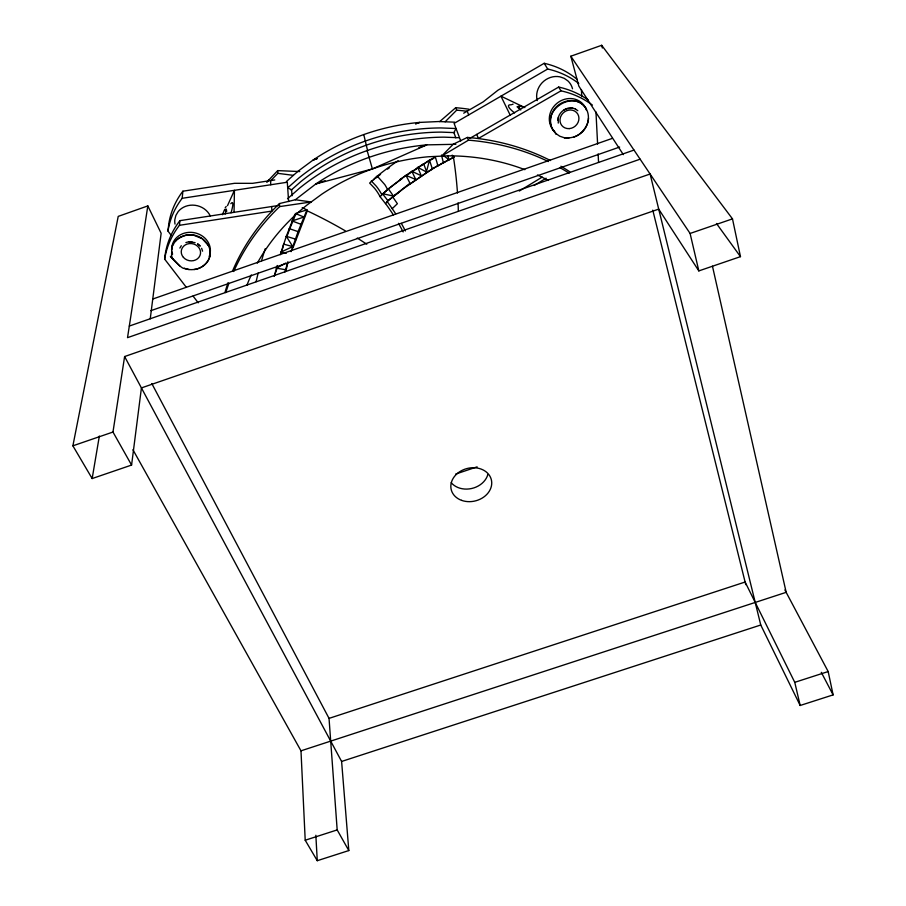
<?xml version="1.0" encoding="UTF-8"?>
<svg xmlns="http://www.w3.org/2000/svg" width="906" height="906" viewBox="0 0 906 906"><rect width="100%" height="100%" fill="white"/><g stroke="black" fill="none" stroke-linecap="round" stroke-linejoin="round"><path stroke-width="1.36" d="M234.042 212.332L234.439 190.317L227.508 205.662M187.701 234.813C182.887 235.526 177.848 237.712 175.062 241.676C178.176 237.723 183.363 235.979 187.701 234.813C199.127 233.34 211.494 242.751 210.101 254.869C208.607 266.681 194.518 272.48 184.144 268.323C181.359 269.999 157.621 242.276 179.682 265.888M189.037 269.512L184.144 268.323M208.607 245.73L202.208 238.708L192.808 234.869M186.183 287.134L164.654 259.116A89.286 79.864 4.3 0 1 179.445 225.311L179.909 220.656L278.255 205.526M171.302 235.481L167.961 231.053A85.73 77.565 5.8 0 1 182.174 198.301L182.887 191.2L234.563 183.306L252.559 183.34L274.767 179.943M164.654 259.116L165.22 254.269A88.675 79.479 4.6 0 1 179.909 220.656M167.961 231.053L168.822 223.669A84.79 76.953 6.3 0 1 182.887 191.2M150.237 318.833L161.143 233.284L147.825 205.911L118.222 216.387L72.888 445.82L92.163 478.549L131.585 465.061L141.427 387.915L658.707 209.116L698.832 270.905L740.474 256.647L732.49 218.867L601.675 45.3L570.837 56.217L578.821 86.093L623.339 154.643M552.83 129.864C557.722 135.775 557.903 136.002 552.83 129.864C549.512 124.111 549.885 116.885 553.079 111.155C558.798 100.793 574.178 96.659 583.26 105.073C590.723 112.14 589.727 124.326 582.637 131.63C577.858 136.466 570.916 138.72 564.212 137.633C564.359 137.848 569.285 138.052 569.093 137.893M552.988 130C540.633 109.898 574.495 89.014 586.193 108.754M558.356 117.214L558.266 123.091M557.949 120.362C557.87 111.8 567.869 105.085 575.604 109.173M131.585 465.061L112.978 432.037L124.609 356.545L650.1 174.009L760.757 625.004L800.168 705.48L833.112 694.891L828.175 671.55L784.902 589.953M147.825 205.911L127.519 337.666L640.123 159.184M574.076 137.01C581.731 134.337 588.277 126.013 588.526 118.12M92.163 478.549L99.354 436.035M194.054 269.546C203.272 268.81 212.072 259.218 209.966 250.35M426.114 173.069L437.836 165.571L435.344 156.897L429.489 160.215L426.114 173.069L403.895 188.323L387.168 201.528L392.241 208.663A229.116 199.331 6.8 0 1 395.684 213.85M171.54 249.784C174.564 236.432 169.06 257.938 173.295 258.923M225.175 214.122L226.466 209.195L224.45 210.067L222.344 214.745M277.202 265.481L274.224 276.285L276.794 269.161L276.455 268.176L285.65 263.136M280.271 254.711L286.307 236.319L294.756 214.688M284.756 272.242L287.949 261.868L286.07 270.622L285.515 269.716L276.455 268.176M281.823 251.732L283.612 244.144L292.751 246.579L292.253 250.101M291.109 251.653L298.074 231.63L306.975 209.886L302.185 207.734M293.08 247.565L307.281 210.883L306.975 209.886L296.579 213.035M287.1 236.024L289.478 229.58L289.15 228.595L298.074 231.63L298.391 232.616M289.977 228.312L295.605 214.428M179.864 248.085L181.302 245.707M409.467 184.258L432.332 168.788L454.223 156.885L452.151 155.164M456.046 128.527L453.883 132.593L455.854 137.882M518.945 108.165L520.214 105.821L523.827 107.542M172.695 245.617L175.028 241.438M225.13 207.984L226.206 206.421M398.119 160.668A387.485 233.363 -69.2 0 0 377.247 176.104L369.637 183.08L374.597 188.312A53.307 49.298 -2.9 0 1 380.078 196.681L385.503 203.624L387.87 200.634L409.965 183.239L405.979 175.39L388.323 188.81L380.078 196.681M373.6 179.852L377.247 176.092L384.835 184.654A59.853 55.47 -3.3 0 1 387.621 189.705L381.743 194.564A53.341 49.377 -3.1 0 0 376.262 186.183L371.301 180.94M405.276 176.285L429.489 160.215L432.332 168.788L431.641 169.671M417.054 168.301L417.779 167.384L426.817 172.185L423.634 163.714L411.165 172.197M422.932 164.598L429.489 160.215M415.027 180.362L415.729 179.479L411.868 171.313L400.056 179.501M434.642 157.78L435.344 156.897M420.577 176.625L421.279 175.741L417.779 167.384M437.145 166.444L443.317 162.514L441.482 155.028M442.626 163.374L448.787 159.615L448.017 155.855M448.085 160.487L454.223 156.885M266.908 182.038L277.689 170.611L299.761 171.551M270.554 180.883L277.836 173.34L277.689 170.611M445.14 121.8L456.681 110.158A207.123 183.725 -14.1 0 1 467.417 111.325M392.241 208.663L397.383 203.703L392.751 196.953L398.323 192.559M286.375 181.574L298.142 171.143L313.102 160.056L316.998 158.607M287.87 187.712L298.754 178.086A203.963 179.682 -14.1 0 1 440.905 127.939L455.797 128.516M291.098 190.215L300.837 181.608A201.642 177.485 -14.1 0 1 441.256 132.117L454.574 132.627M287.53 198.731L299.637 188.063A207.089 181.449 -14.1 0 1 444.155 137.157L459.285 137.735M232.616 270.849A216.806 189.195 -14 0 1 279.467 203.556L295.345 199.75L315.854 183.941A209.388 182.718 -14.1 0 1 426.794 144.869L455.854 144.281M439.67 121.608L455.718 107.701A206.24 183.216 -14.1 0 1 469.048 109.23M519.285 191.041L542.241 177.078M534.087 185.515L546.091 178.21M548.334 161.551A217.78 189.739 -14.1 0 0 468.481 140.17L441.607 156.126L453.283 144.179L467.394 137.429A216.817 189.207 -14.1 0 1 550.463 160.532M577.315 79.581A85.685 78.958 -34.5 0 0 544.2 63.295L498.017 90.17L483.147 101.891L463.702 113.193M578.753 83.511A86.648 79.615 -33.9 0 0 547.688 69.026L454.099 123.397L460.758 140.985M469.738 138.425L558.674 87.067A89.66 81.642 -32.4 0 1 588.198 100M592.411 105.085A90.283 82.061 -32.1 0 0 560.973 90.838L478.413 138.459L476.737 134.394M428.798 161.098L433.476 158.448M563.94 110.022L566.828 108.641L572.819 108.222M281.404 253.057L281.064 252.027L292.751 246.579L286.307 236.319L295.345 239.059L295.673 240.045M325.107 180.69L315.854 183.941L372.4 168.924L426.794 144.869L418.866 147.667M512.23 104.496L513.102 104.122M317.1 158.652L313.102 160.056A201.789 178.448 -14.1 0 1 419.671 122.412L438.651 121.54L454.755 122.174M415.684 123.816L419.671 122.412L415.673 123.748M152.763 299.025L612.297 138.392M150.883 310.667L619.636 147.055M129.309 326.058L633.996 150.079M72.888 445.82L112.978 432.037M570.837 56.217L690.1 233.454L732.49 218.867M455.661 474.076L477.122 466.85M292.468 221.959L292.151 220.962L303.884 217.032L304.201 218.029M132.933 449.727L300.985 750.825L305.209 840.224L317.27 860.7L348.81 850.564L337.179 829.919L329.037 718.379L745.117 582.026L794.766 682.331L800.168 705.48M300.985 750.825L786.17 592.331L712.456 266.194M348.81 850.564L341.607 761.459L760.757 625.004M305.209 840.224L337.179 829.919M794.766 682.331L828.175 671.55M520.214 105.821L517.043 106.772L520.791 109.988M185.877 242.582L188.98 241.709L195.13 242.672M179.445 225.311L271.857 211.087L271.664 206.545M182.174 198.301L287.304 182.231L288.629 201.54M233.691 271.517A217.78 189.728 -14 0 1 279.637 206.591L311.188 201.959L295.345 199.75M188.901 241.868L192.049 241.902M187.701 235.084L192.785 235.13M277.836 173.34L293.397 175.356M281.064 252.027L286.33 253.261M564.325 137.746L559.806 136.24L555.797 133.476M292.151 220.962L300.917 224.28L301.234 225.277M224.45 210.067L226.919 211.064M405.979 175.39L415.729 179.479M295.288 213.431L303.884 217.032M307.281 210.883L308.504 211.438A430.86 335.9 4.4 0 1 345.288 230.837M411.868 171.313L421.279 175.741M524.868 107.576L500.95 96.183L510.169 115.073M287.689 187.87L291.596 189.773L292.038 195.798M575.457 109.06L577.813 110.702M443.351 155.447L448.787 159.615M197.78 243.895L200.022 245.877M197.802 244.065L200.056 246.047M387.87 200.634L382.457 193.669L393.453 196.07L388.323 188.81L387.621 189.705A386.16 229.852 -69 0 1 402.332 178.403M193.069 296.092L198.233 302.819M716.465 223.476L740.474 256.647M544.2 63.295L547.688 69.026M558.674 87.067L560.973 90.838M124.609 356.545L341.607 761.459M151.823 383.578L329.037 718.379M821.3 672.331L833.112 694.891M467.179 111.178L468.708 114.915M455.718 107.701L456.681 110.158M467.394 137.429L468.481 140.17M372.4 168.924L367.134 150.589M201.63 248.289L202.57 251.166M286.307 236.319L286.636 237.315M601.675 45.3L602.365 48.029M652.773 210.147L745.763 584.664M690.1 233.454L698.832 270.905M367.576 150.566L363.759 134.564M453.521 157.757L453.736 159.026A529.591 442.015 24.3 0 1 457.485 193.08M581.392 89.637L581.788 96.625M315.843 835.264L317.27 860.7M279.467 203.556L279.637 206.591M595.955 111.925L597.609 144.111M598.119 153.907L598.549 162.299M270.588 180.577L270.758 184.756M487.847 474.54A20.374 16.602 -13.9 0 1 471.596 488.515A20.374 16.602 -13.9 0 1 451.211 482.66M401.347 223.397A229.116 199.331 6.8 0 1 405.356 230.962M385.56 203.59A228.493 198.607 6.8 0 1 393.351 214.881M398.481 223.318A228.493 198.607 6.8 0 1 403.147 231.925M458.051 202.887A529.591 442.015 24.3 0 1 458.334 211.245M375.582 178.233A387.258 233.397 -69.2 0 1 380.554 174.337M387.508 169.116A387.258 233.397 -69.2 0 1 389.501 167.667M357.258 238.085A430.86 335.9 4.4 0 1 366.783 244.212M256.092 281.698A394.076 338.504 75.5 0 1 258.244 272.876M261.574 260.679A394.076 338.504 75.5 0 1 265.254 248.674M230.826 203.725A18.55 2.673 -69 0 1 231.03 212.785M172.604 254.144A19.422 17.293 11.1 0 1 172.004 251.913M171.8 247.372A19.422 17.293 11.1 0 1 195.424 232.955A19.422 17.293 11.1 0 1 209.127 256.602M175.017 224.088A18.63 16.761 13 0 1 174.824 219.682L175.889 215.424L178.165 211.608A18.63 16.761 13 0 1 195.13 205.3A18.63 16.761 13 0 1 210.237 215.866M514.585 112.91A18.777 4.134 29.6 0 1 511.29 104.836M554.676 131.461A19.706 17.927 -40.5 0 1 558.583 102.106A19.706 17.927 -40.5 0 1 586.409 110.056M572.524 88.777A18.913 17.35 -42.8 0 0 567.971 80.974L564.245 78.335L559.863 76.817A18.913 17.35 -42.8 0 0 542.116 82.763A18.913 17.35 -42.8 0 0 537.224 100.623M266.908 181.936A206.24 183.205 -14 0 1 268.629 180M246.896 285.265A201.415 175.413 -14.1 0 1 251.29 274.948M257.293 263.17A201.415 175.413 -14.1 0 1 306.84 205.152L321.8 194.19A201.415 175.413 -14.1 0 1 428.187 156.772L447.122 155.855A201.415 175.413 -14.1 0 1 524.846 169.66M537.428 174.983A201.415 175.413 -14.1 0 1 548.266 180.453M225.118 291.936A216.806 189.195 -14 0 1 228.063 282.661M225.821 292.615A217.78 189.728 -14 0 1 228.924 283.329M560.893 166.24A216.817 189.207 -14.1 0 1 569.761 171.755M560.101 167.735A217.78 189.739 -14.1 0 1 569.104 173.171M461.562 500.35A20.657 16.716 -13.9 0 0 491.732 482.536A20.657 16.716 -13.9 0 0 460.565 471.188A20.657 16.716 -13.9 0 0 461.562 500.35M183.42 257.395A9.706 8.63 11 0 0 199.943 255.628A9.706 8.63 11 0 0 189.343 243.589A9.706 8.63 11 0 0 183.42 257.395M569.24 128.618A9.853 8.947 -40.3 0 0 577.779 114.077A9.853 8.947 -40.3 0 0 561.369 115.221A9.853 8.947 -40.3 0 0 569.24 128.618"/></g></svg>
